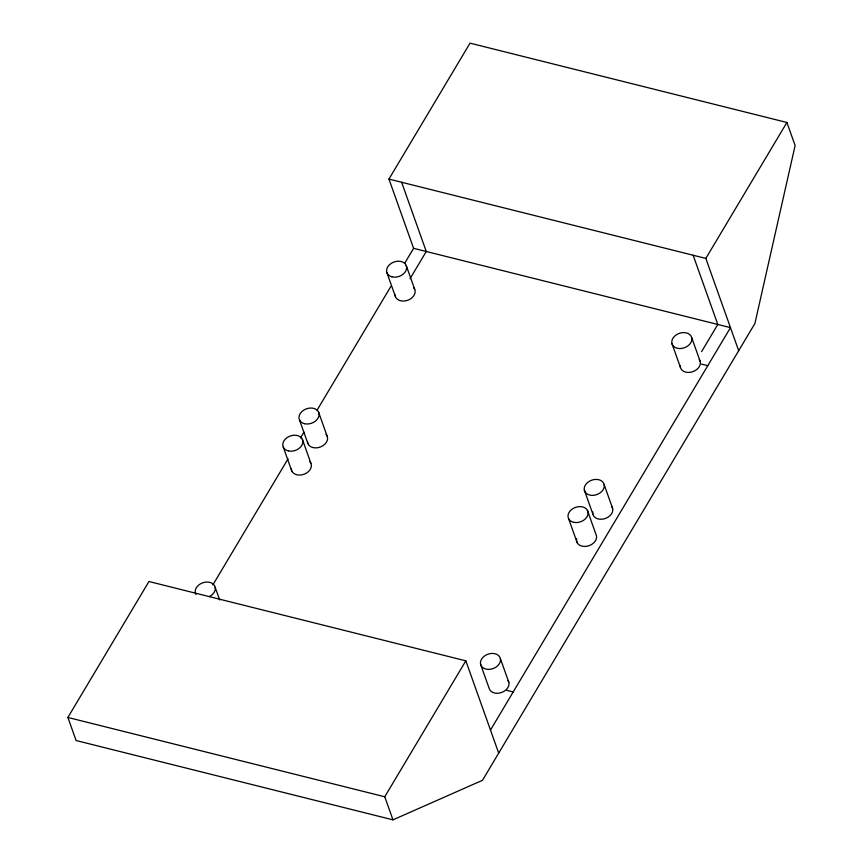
<?xml version="1.0" encoding="UTF-8"?>
<svg xmlns="http://www.w3.org/2000/svg" width="863" height="863" viewBox="0 0 863 863"><rect width="100%" height="100%" fill="white"/><g stroke="black" fill="none" stroke-linecap="round" stroke-linejoin="round"><path stroke-width="1.29" d="M404.65 263.312L413.593 248.317L388.954 179.094L470.022 43.15L786.905 122.47L795.114 145.545L754.898 323.517L482.482 780.303L392.978 819.85L76.095 740.53L67.886 717.455L148.954 581.511L465.837 660.831L498.695 753.119M212.87 584.898L288.08 458.782M300.497 437.951L303.949 432.169M317.066 410.184L390.896 286.387M410.054 278.684L426.268 251.489L401.629 182.276M392.978 819.85L384.758 796.776L465.837 660.831M738.685 350.712L705.826 258.415L786.905 122.47M701.587 351.651L717.8 324.466L693.151 255.243M490.486 730.044L730.476 327.638L413.593 248.317M388.954 179.094L705.826 258.415M701.436 364.11L707.768 365.696M506.851 690.389L513.183 691.975M67.886 717.455L384.758 796.776M691.641 337.476A10.313 7.648 -19.6 0 1 678.706 348.501A10.313 7.648 -19.6 0 1 675.103 335.729A10.313 7.648 -19.6 0 1 691.641 337.476L700.152 361.349M671.986 343.668L680.486 367.541M604.186 484.726A10.313 7.648 -19.6 0 1 590.594 495.254A10.313 7.648 -19.6 0 1 587.973 482.201A10.313 7.648 -19.6 0 1 604.186 484.726L612.687 508.609M584.316 490.065L592.816 513.938M587.412 510.367L595.923 534.251A10.313 7.648 -19.6 0 1 587.595 546.117A10.313 7.648 -19.6 0 1 576.613 538.717M568.652 518.803L577.164 542.687M406.225 265.491L414.725 289.375M386.98 272.891L395.481 296.775M500.346 658.491A10.313 7.648 -19.6 0 1 487.131 669.31A10.313 7.648 -19.6 0 1 483.938 656.43A10.313 7.648 -19.6 0 1 500.346 658.491L508.846 682.374M480.594 664.327L489.094 688.21A10.313 7.648 -19.6 0 0 502.093 692.288A10.313 7.648 -19.6 0 0 508.037 680.54M318.598 412.18L327.099 436.052M299.472 419.86L307.983 443.744M302.384 439.364L310.885 463.248M283.258 447.056L291.759 470.928M215.189 587.369L219.666 599.947M699.278 359.547A10.313 7.648 -19.6 0 1 692.396 371.824A10.313 7.648 -19.6 0 1 680.281 365.534M413.647 287.659A10.313 7.648 -19.6 0 1 408.005 300.162A10.313 7.648 -19.6 0 1 395.06 294.812M325.977 434.369A10.313 7.648 -19.6 0 1 320.626 446.905A10.313 7.648 -19.6 0 1 307.508 441.802M309.763 461.565A10.313 7.648 -19.6 0 1 304.412 474.1A10.313 7.648 -19.6 0 1 291.295 468.987M611.953 506.743A10.313 7.648 -19.6 0 1 604.262 518.814A10.313 7.648 -19.6 0 1 592.773 511.899M196.052 594.553A10.313 7.648 -19.6 0 1 201.23 583.442A10.313 7.648 -19.6 0 1 214.466 585.513A10.313 7.648 -19.6 0 1 209.278 596.624M573.949 522.374A10.313 7.648 -19.6 0 0 588.027 512.266A10.313 7.648 -19.6 0 0 572.126 509.116A10.313 7.648 -19.6 0 0 573.949 522.374M391.845 276.818A10.313 7.648 -19.6 0 0 406.646 267.454A10.313 7.648 -19.6 0 0 391.317 263.312A10.313 7.648 -19.6 0 0 391.845 276.818M304.456 423.69A10.313 7.648 -19.6 0 0 319.073 414.121A10.313 7.648 -19.6 0 0 303.582 410.238A10.313 7.648 -19.6 0 0 304.456 423.69M288.242 450.885A10.313 7.648 -19.6 0 0 302.859 441.306A10.313 7.648 -19.6 0 0 287.368 437.433A10.313 7.648 -19.6 0 0 288.242 450.885"/></g></svg>
